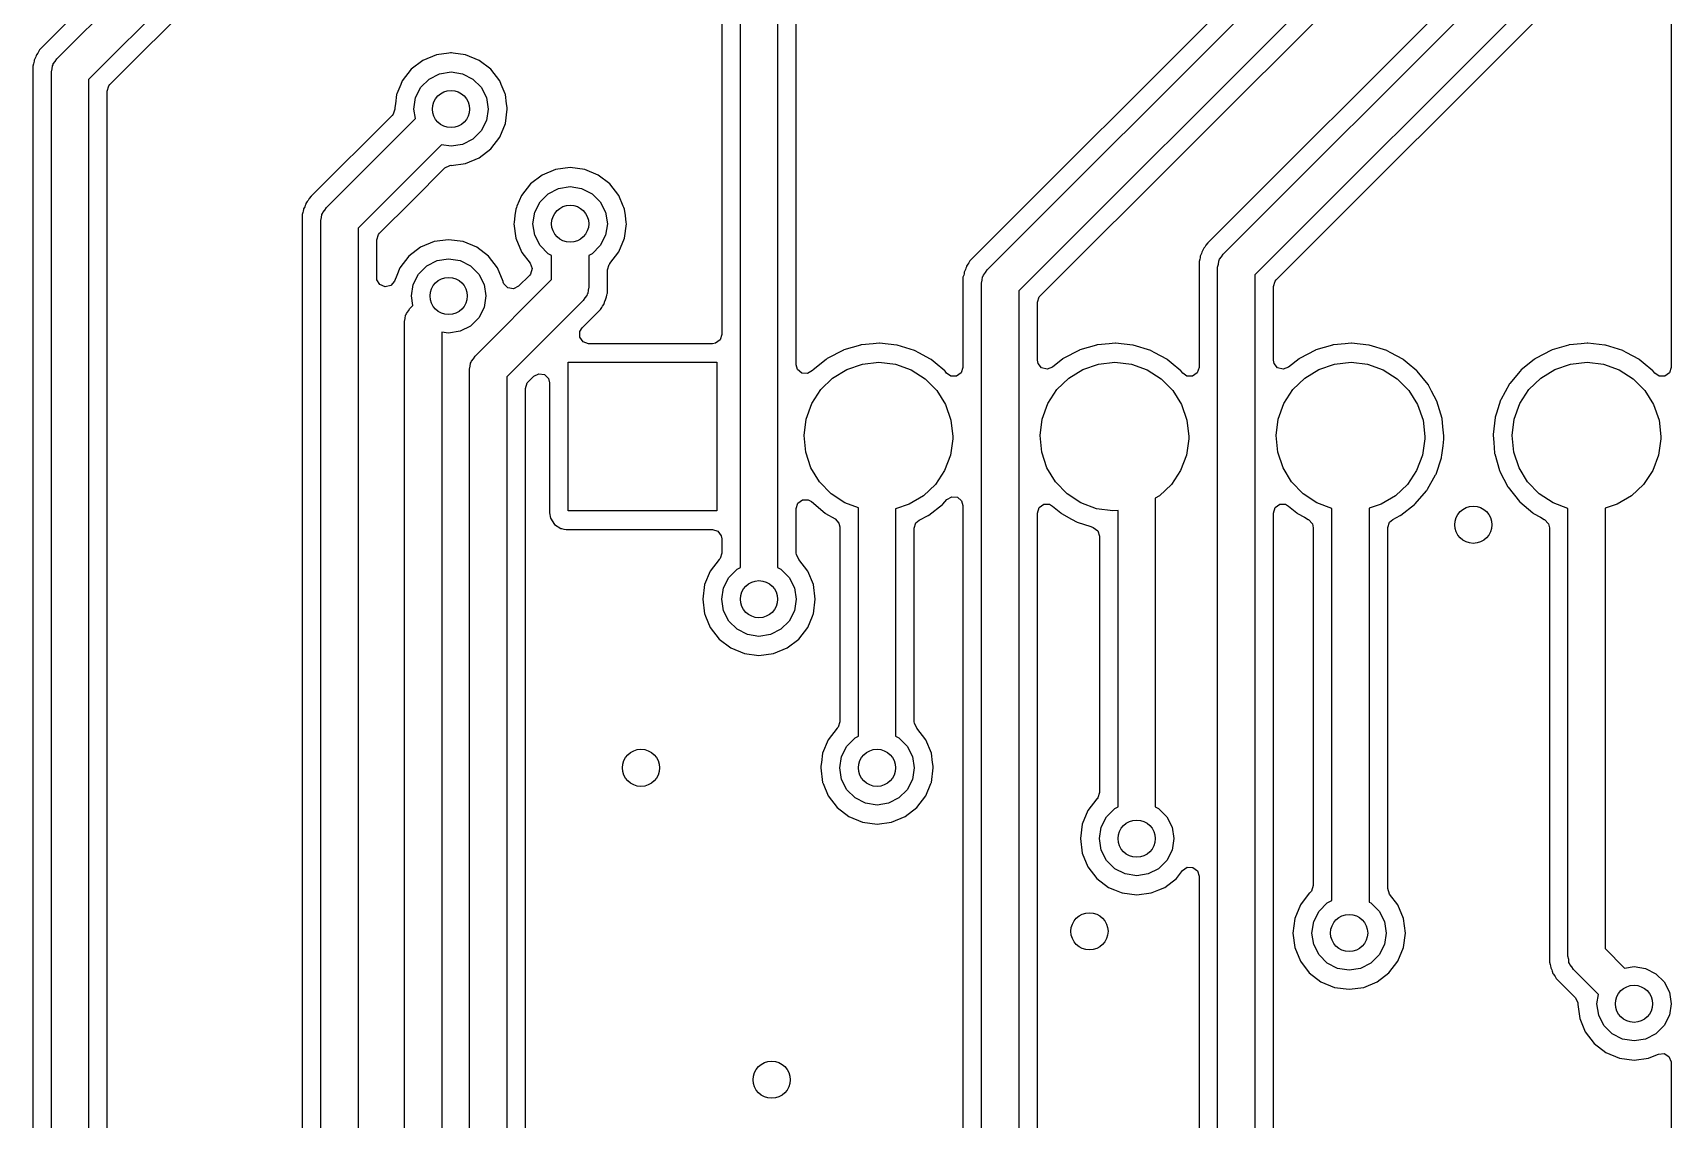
# Model space of a CAD drawing. Extents: x 0.4 to 11.3, y -7.9 to -0.4.
# Drawn here: x 4.602 to 5.296, y -3.629 to -3.168 of the extents above; entities that cross this region are included whole.
import ezdxf

# ---------------------------------------------------------------- set-up
doc = ezdxf.new("R2010")
doc.units = 0
doc.header["$MEASUREMENT"] = 0
doc.layers.add('BLACK', color=7, linetype='CONTINUOUS')

msp = doc.modelspace()

# ---------------------------------------------------------------- linework, layer by layer
at = {"layer": 'BLACK', "linetype": 'CONTINUOUS'}
for p, q in [((4.8114, -2.96945), (4.60608, -3.17477)), ((4.61254, -3.17947), (4.81611, -2.9759)), ((4.82493, -2.98935), (4.62598, -3.1883)), ((4.63502, -3.19043), (4.82706, -2.99839)), ((5.00662, -3.26898), (5.20079, -3.07481)), ((5.18405, -3.08038), (5.00016, -3.26427)), ((4.89423, -3.0877), (4.89423, -3.29632)), ((5.21423, -3.08364), (5.02006, -3.27781)), ((5.02909, -3.27994), (5.22069, -3.08834)), ((4.90213, -3.39508), (4.90213, -3.09018)), ((4.91787, -3.09346), (4.91787, -3.39508)), ((5.24368, -3.11402), (5.10016, -3.25754)), ((5.10662, -3.26225), (5.25272, -3.11615)), ((5.26616, -3.12498), (5.12006, -3.27108)), ((5.12909, -3.27321), (5.27262, -3.12968)), ((5.29642, -3.12626), (5.29642, -3.31026)), ((4.92577, -3.30912), (4.92577, -3.15379)), ((4.60359, -3.1787), (4.60336, -3.17926)), ((4.60379, -3.17808), (4.60359, -3.1787)), ((4.60389, -3.17779), (4.60379, -3.17808)), ((4.60444, -3.17702), (4.60389, -3.17779)), ((4.60476, -3.1765), (4.60444, -3.17702)), ((4.60519, -3.17566), (4.60476, -3.1765)), ((4.60608, -3.17477), (4.60519, -3.17566)), ((4.60608, -3.17477), (4.60608, -3.17477)), ((4.77336, -3.17775), (4.7676, -3.18014)), ((4.77867, -3.17705), (4.77336, -3.17775)), ((4.77927, -3.17698), (4.77867, -3.17705)), ((4.77953, -3.17694), (4.77927, -3.17698)), ((4.77978, -3.17698), (4.77953, -3.17694)), ((4.78038, -3.17705), (4.77978, -3.17698)), ((4.7857, -3.17775), (4.78038, -3.17705)), ((4.79145, -3.18014), (4.7857, -3.17775)), ((4.60264, -3.18164), (4.60234, -3.18254)), ((4.60234, -3.18254), (4.60234, -4.28713)), ((4.60278, -3.18104), (4.60264, -3.18164)), ((4.60288, -3.18041), (4.60278, -3.18104)), ((4.60293, -3.18011), (4.60288, -3.18041)), ((4.60288, -3.18041), (4.60288, -3.18041)), ((4.60336, -3.17926), (4.60293, -3.18011)), ((4.61024, -3.18503), (4.61053, -3.18374)), ((4.61024, -4.29201), (4.61024, -3.18503)), ((4.61053, -3.18374), (4.61068, -3.18244)), ((4.61068, -3.18244), (4.61092, -3.18205)), ((4.61092, -3.18205), (4.61102, -3.18161)), ((4.61102, -3.18161), (4.61184, -3.18058)), ((4.61184, -3.18058), (4.61254, -3.17947)), ((4.76267, -3.18393), (4.75888, -3.18886)), ((4.7676, -3.18014), (4.76267, -3.18393)), ((4.77027, -3.18805), (4.77466, -3.18581)), ((4.77466, -3.18581), (4.77953, -3.18504)), ((4.77953, -3.18504), (4.78439, -3.18581)), ((4.78439, -3.18581), (4.78878, -3.18805)), ((4.79639, -3.18393), (4.79145, -3.18014)), ((4.80018, -3.18886), (4.79639, -3.18393)), ((4.62598, -3.1883), (4.62598, -4.29529)), ((4.63388, -3.19319), (4.63462, -3.19089)), ((4.63462, -3.19089), (4.63502, -3.19043)), ((4.75823, -3.19043), (4.7566, -3.19436)), ((4.75888, -3.18886), (4.75823, -3.19043)), ((4.76455, -3.19592), (4.76679, -3.19153)), ((4.76679, -3.19153), (4.77027, -3.18805)), ((4.78878, -3.18805), (4.79227, -3.19153)), ((4.79227, -3.19153), (4.7945, -3.19592)), ((4.80083, -3.19043), (4.80018, -3.18886)), ((4.80245, -3.19436), (4.80083, -3.19043)), ((4.63388, -3.91707), (4.63388, -3.19319)), ((4.75597, -3.19861), (4.75577, -3.20013)), ((4.75649, -3.19462), (4.75597, -3.19861)), ((4.7566, -3.19436), (4.75649, -3.19462)), ((4.76378, -3.20079), (4.76455, -3.19592)), ((4.7945, -3.19592), (4.79528, -3.20079)), ((4.80256, -3.19462), (4.80245, -3.19436)), ((4.80309, -3.19861), (4.80256, -3.19462)), ((4.80329, -3.20013), (4.80309, -3.19861)), ((4.75457, -3.20344), (4.72026, -3.23776)), ((4.72672, -3.24246), (4.76441, -3.20477)), ((4.75497, -3.20298), (4.75457, -3.20344)), ((4.75568, -3.20079), (4.75497, -3.20298)), ((4.75577, -3.20013), (4.75568, -3.20079)), ((4.75568, -3.20079), (4.75568, -3.20079)), ((4.76441, -3.20477), (4.76378, -3.20079)), ((4.7945, -3.20565), (4.79227, -3.21004)), ((4.79528, -3.20079), (4.7945, -3.20565)), ((4.80256, -3.20696), (4.80337, -3.20079)), ((4.80337, -3.20079), (4.80329, -3.20013)), ((4.78878, -3.21353), (4.78439, -3.21576)), ((4.79227, -3.21004), (4.78878, -3.21353)), ((4.79639, -3.21765), (4.80018, -3.21271)), ((4.80018, -3.21271), (4.80256, -3.20696)), ((4.77555, -3.2159), (4.74016, -3.25129)), ((4.77953, -3.21654), (4.77555, -3.2159)), ((4.78439, -3.21576), (4.77953, -3.21654)), ((4.79145, -3.22144), (4.79639, -3.21765)), ((4.763, -3.23962), (4.77687, -3.22574)), ((4.77687, -3.22574), (4.77902, -3.22465)), ((4.77902, -3.22465), (4.77941, -3.22462)), ((4.77941, -3.22462), (4.77953, -3.22463)), ((4.77953, -3.22463), (4.7857, -3.22382)), ((4.7857, -3.22382), (4.79145, -3.22144)), ((4.82383, -3.22636), (4.81808, -3.22874)), ((4.83, -3.22554), (4.82383, -3.22636)), ((4.83617, -3.22636), (4.83, -3.22554)), ((4.84192, -3.22874), (4.83617, -3.22636)), ((4.81314, -3.23253), (4.80935, -3.23747)), ((4.81808, -3.22874), (4.81314, -3.23253)), ((4.82074, -3.23665), (4.82513, -3.23441)), ((4.82513, -3.23441), (4.83, -3.23364)), ((4.83, -3.23364), (4.83487, -3.23441)), ((4.83487, -3.23441), (4.83926, -3.23665)), ((4.84686, -3.23253), (4.84192, -3.22874)), ((4.85065, -3.23747), (4.84686, -3.23253)), ((4.71796, -3.24108), (4.71777, -3.24169)), ((4.71806, -3.24078), (4.71796, -3.24108)), ((4.71862, -3.24002), (4.71806, -3.24078)), ((4.71894, -3.23949), (4.71862, -3.24002)), ((4.71937, -3.23865), (4.71894, -3.23949)), ((4.72026, -3.23776), (4.71937, -3.23865)), ((4.72026, -3.23776), (4.72026, -3.23776)), ((4.74919, -3.25342), (4.763, -3.23962)), ((4.80935, -3.23747), (4.80748, -3.24198)), ((4.81502, -3.24452), (4.81726, -3.24013)), ((4.81726, -3.24013), (4.82074, -3.23665)), ((4.83926, -3.23665), (4.84274, -3.24013)), ((4.84274, -3.24013), (4.84498, -3.24452)), ((4.85252, -3.24198), (4.85065, -3.23747)), ((4.71681, -3.24463), (4.71652, -3.24553)), ((4.71652, -3.24553), (4.71652, -4.45525)), ((4.71695, -3.24404), (4.71681, -3.24463)), ((4.71705, -3.2434), (4.71695, -3.24404)), ((4.7171, -3.2431), (4.71705, -3.2434)), ((4.71705, -3.2434), (4.71705, -3.2434)), ((4.71753, -3.24225), (4.7171, -3.2431)), ((4.71777, -3.24169), (4.71753, -3.24225)), ((4.72441, -3.24802), (4.7247, -3.24674)), ((4.72441, -4.45276), (4.72441, -3.24802)), ((4.7247, -3.24674), (4.72485, -3.24543)), ((4.72485, -3.24543), (4.72509, -3.24505)), ((4.72509, -3.24505), (4.72519, -3.2446)), ((4.72519, -3.2446), (4.72602, -3.24358)), ((4.72602, -3.24358), (4.72672, -3.24246)), ((4.80662, -3.24584), (4.80623, -3.24883)), ((4.80697, -3.24322), (4.80662, -3.24584)), ((4.80724, -3.24256), (4.80697, -3.24322)), ((4.80748, -3.24198), (4.80724, -3.24256)), ((4.81425, -3.24939), (4.81502, -3.24452)), ((4.84498, -3.24452), (4.84575, -3.24939)), ((4.85276, -3.24256), (4.85252, -3.24198)), ((4.85303, -3.24322), (4.85276, -3.24256)), ((4.85338, -3.24584), (4.85303, -3.24322)), ((4.85377, -3.24883), (4.85338, -3.24584)), ((4.74016, -3.25129), (4.74016, -4.44949)), ((4.74805, -3.25618), (4.7488, -3.25389)), ((4.7488, -3.25389), (4.74919, -3.25342)), ((4.80623, -3.24883), (4.80615, -3.24939)), ((4.80615, -3.24939), (4.80697, -3.25556)), ((4.81502, -3.25426), (4.81425, -3.24939)), ((4.81726, -3.25865), (4.81502, -3.25426)), ((4.84498, -3.25426), (4.84274, -3.25865)), ((4.84575, -3.24939), (4.84498, -3.25426)), ((4.85303, -3.25556), (4.85385, -3.24939)), ((4.85385, -3.24939), (4.85377, -3.24883)), ((4.74805, -3.27219), (4.74805, -3.25618)), ((4.7666, -3.25935), (4.76166, -3.26314)), ((4.77235, -3.25697), (4.7666, -3.25935)), ((4.77852, -3.25615), (4.77235, -3.25697)), ((4.7847, -3.25697), (4.77852, -3.25615)), ((4.79045, -3.25935), (4.7847, -3.25697)), ((4.79539, -3.26314), (4.79045, -3.25935)), ((4.80697, -3.25556), (4.80935, -3.26131)), ((4.80935, -3.26131), (4.8095, -3.26152)), ((4.8095, -3.26152), (4.81306, -3.26615)), ((4.82074, -3.26213), (4.81726, -3.25865)), ((4.82213, -3.26283), (4.82074, -3.26213)), ((4.83926, -3.26213), (4.83787, -3.26283)), ((4.84274, -3.25865), (4.83926, -3.26213)), ((4.84686, -3.26625), (4.85065, -3.26131)), ((4.85065, -3.26131), (4.85303, -3.25556)), ((5.09743, -3.26204), (5.097, -3.26288)), ((5.09767, -3.26147), (5.09743, -3.26204)), ((5.09787, -3.26086), (5.09767, -3.26147)), ((5.09796, -3.26057), (5.09787, -3.26086)), ((5.09852, -3.2598), (5.09796, -3.26057)), ((5.09884, -3.25928), (5.09852, -3.2598)), ((5.09927, -3.25843), (5.09884, -3.25928)), ((5.10016, -3.25754), (5.09927, -3.25843)), ((5.10016, -3.25754), (5.10016, -3.25754)), ((5.10592, -3.26336), (5.10662, -3.26225)), ((4.75787, -3.26808), (4.75651, -3.27136)), ((4.76166, -3.26314), (4.75787, -3.26808)), ((4.76578, -3.27074), (4.76927, -3.26726)), ((4.76927, -3.26726), (4.77366, -3.26502)), ((4.77366, -3.26502), (4.77852, -3.26425)), ((4.77852, -3.26425), (4.78339, -3.26502)), ((4.78339, -3.26502), (4.78778, -3.26726)), ((4.78778, -3.26726), (4.79126, -3.27074)), ((4.79917, -3.26808), (4.79539, -3.26314)), ((4.80156, -3.27383), (4.79917, -3.26808)), ((4.81306, -3.26615), (4.81386, -3.26842)), ((4.81386, -3.26842), (4.81318, -3.27073)), ((4.82213, -3.27304), (4.82213, -3.26283)), ((4.83787, -3.26283), (4.83787, -3.27631)), ((4.84577, -3.26891), (4.84651, -3.26662)), ((4.84577, -3.27754), (4.84577, -3.26891)), ((4.84651, -3.26662), (4.84676, -3.26633)), ((4.84676, -3.26633), (4.84686, -3.26625)), ((4.99743, -3.26877), (4.997, -3.26961)), ((4.99767, -3.2682), (4.99743, -3.26877)), ((4.99787, -3.26759), (4.99767, -3.2682)), ((4.99796, -3.2673), (4.99787, -3.26759)), ((4.99852, -3.26653), (4.99796, -3.2673)), ((4.99884, -3.26601), (4.99852, -3.26653)), ((4.99927, -3.26516), (4.99884, -3.26601)), ((5.00016, -3.26427), (4.99927, -3.26516)), ((5.00016, -3.26427), (5.00016, -3.26427)), ((5.00592, -3.27009), (5.00662, -3.26898)), ((5.09671, -3.26441), (5.09642, -3.26532)), ((5.09642, -3.26532), (5.09642, -3.31026)), ((5.09685, -3.26382), (5.09671, -3.26441)), ((5.09695, -3.26319), (5.09685, -3.26382)), ((5.097, -3.26288), (5.09695, -3.26319)), ((5.09695, -3.26319), (5.09695, -3.26319)), ((5.10431, -3.2678), (5.10461, -3.26652)), ((5.10431, -3.86218), (5.10431, -3.2678)), ((5.10461, -3.26652), (5.10475, -3.26521)), ((5.10475, -3.26521), (5.10499, -3.26483)), ((5.10499, -3.26483), (5.1051, -3.26439)), ((5.1051, -3.26439), (5.10592, -3.26336)), ((4.74816, -3.2731), (4.74805, -3.27219)), ((4.74942, -3.27516), (4.74816, -3.2731)), ((4.75164, -3.27608), (4.74942, -3.27516)), ((4.75399, -3.27552), (4.75164, -3.27608)), ((4.75555, -3.27368), (4.75399, -3.27552)), ((4.75651, -3.27136), (4.75555, -3.27368)), ((4.76278, -3.28), (4.76355, -3.27513)), ((4.76355, -3.27513), (4.76578, -3.27074)), ((4.78971, -3.30546), (4.82213, -3.27304)), ((4.79126, -3.27074), (4.7935, -3.27513)), ((4.7935, -3.27513), (4.79427, -3.28)), ((4.80159, -3.27408), (4.80156, -3.27383)), ((4.8016, -3.27413), (4.80159, -3.27408)), ((4.80189, -3.27489), (4.8016, -3.27413)), ((4.8036, -3.27659), (4.80189, -3.27489)), ((4.80812, -3.27588), (4.80598, -3.27697)), ((4.81272, -3.27128), (4.80812, -3.27588)), ((4.81318, -3.27073), (4.81272, -3.27128)), ((4.99671, -3.27115), (4.99642, -3.27205)), ((4.99642, -3.27205), (4.99642, -3.31026)), ((4.99685, -3.27055), (4.99671, -3.27115)), ((4.99695, -3.26992), (4.99685, -3.27055)), ((4.997, -3.26961), (4.99695, -3.26992)), ((4.99695, -3.26992), (4.99695, -3.26992)), ((5.00431, -3.27453), (5.00461, -3.27325)), ((5.00431, -3.86159), (5.00431, -3.27453)), ((5.00461, -3.27325), (5.00475, -3.27194)), ((5.00475, -3.27194), (5.00499, -3.27156)), ((5.00499, -3.27156), (5.0051, -3.27112)), ((5.0051, -3.27112), (5.00592, -3.27009)), ((5.12006, -3.27108), (5.12006, -3.85892)), ((5.12795, -3.27596), (5.1287, -3.27367)), ((5.12795, -3.30717), (5.12795, -3.27596)), ((5.1287, -3.27367), (5.12909, -3.27321)), ((4.76341, -3.28398), (4.76278, -3.28)), ((4.79427, -3.28), (4.7935, -3.28487)), ((4.83557, -3.28187), (4.80315, -3.31429)), ((4.80598, -3.27697), (4.8036, -3.27659)), ((4.83627, -3.28075), (4.83557, -3.28187)), ((4.83709, -3.27973), (4.83627, -3.28075)), ((4.83719, -3.27928), (4.83709, -3.27973)), ((4.83743, -3.2789), (4.83719, -3.27928)), ((4.83758, -3.27759), (4.83743, -3.2789)), ((4.83787, -3.27631), (4.83758, -3.27759)), ((4.84434, -3.2832), (4.84449, -3.28273)), ((4.84449, -3.28273), (4.84452, -3.28264)), ((4.84452, -3.28264), (4.84475, -3.28208)), ((4.84475, -3.28208), (4.84478, -3.28202)), ((4.84478, -3.28202), (4.84518, -3.28123)), ((4.84518, -3.28123), (4.84533, -3.28029)), ((4.84533, -3.28029), (4.84547, -3.2797)), ((4.84547, -3.2797), (4.84567, -3.27909)), ((4.84567, -3.27909), (4.84577, -3.2788)), ((4.84567, -3.27909), (4.84567, -3.27909)), ((4.84577, -3.2788), (4.84577, -3.27754)), ((4.84577, -3.27754), (4.84577, -3.27754)), ((5.02006, -3.27781), (5.02006, -3.85833)), ((5.02795, -3.28269), (5.0287, -3.2804)), ((5.02795, -3.30717), (5.02795, -3.28269)), ((5.0287, -3.2804), (5.02909, -3.27994)), ((4.75984, -3.29079), (4.76014, -3.28951)), ((4.76014, -3.28951), (4.76029, -3.2882)), ((4.76029, -3.2882), (4.76053, -3.28782)), ((4.76053, -3.28782), (4.76063, -3.28738)), ((4.76063, -3.28738), (4.76145, -3.28635)), ((4.76145, -3.28635), (4.76215, -3.28524)), ((4.76215, -3.28524), (4.76341, -3.28398)), ((4.79126, -3.28926), (4.78778, -3.29274)), ((4.7935, -3.28487), (4.79126, -3.28926)), ((4.83504, -3.29356), (4.84292, -3.28568)), ((4.84292, -3.28568), (4.84335, -3.28484)), ((4.84335, -3.28484), (4.84367, -3.28432)), ((4.84367, -3.28432), (4.84422, -3.28355)), ((4.84422, -3.28355), (4.84434, -3.2832)), ((4.75984, -4.2311), (4.75984, -3.29079)), ((4.77852, -3.29575), (4.77559, -3.29528)), ((4.77559, -3.29528), (4.77559, -4.22783)), ((4.78339, -3.29498), (4.77852, -3.29575)), ((4.78778, -3.29274), (4.78339, -3.29498)), ((4.83408, -3.29511), (4.83504, -3.29356)), ((4.83408, -3.29752), (4.83408, -3.29511)), ((4.89423, -3.29632), (4.89349, -3.29861)), ((4.8355, -3.29947), (4.83408, -3.29752)), ((4.83779, -3.30022), (4.8355, -3.29947)), ((4.89033, -3.30022), (4.83779, -3.30022)), ((4.89154, -3.30003), (4.89033, -3.30022)), ((4.89349, -3.29861), (4.89154, -3.30003)), ((4.94576, -3.30291), (4.93892, -3.30649)), ((4.94595, -3.30285), (4.94576, -3.30291)), ((4.95299, -3.30078), (4.94595, -3.30285)), ((4.94595, -3.30285), (4.94595, -3.30285)), ((4.95317, -3.30073), (4.95299, -3.30078)), ((4.95299, -3.30078), (4.95299, -3.30078)), ((4.95336, -3.30071), (4.95317, -3.30073)), ((4.95834, -3.30026), (4.95336, -3.30071)), ((4.95336, -3.30071), (4.95336, -3.30071)), ((4.96087, -3.30003), (4.95834, -3.30026)), ((4.96106, -3.30005), (4.96087, -3.30003)), ((4.96836, -3.30081), (4.96106, -3.30005)), ((4.96106, -3.30005), (4.96106, -3.30005)), ((4.96855, -3.30083), (4.96836, -3.30081)), ((4.96836, -3.30081), (4.96836, -3.30081)), ((4.97593, -3.30312), (4.96855, -3.30083)), ((4.9761, -3.30321), (4.97593, -3.30312)), ((4.97767, -3.30406), (4.9761, -3.30321)), ((4.9761, -3.30321), (4.9761, -3.30321)), ((5.04576, -3.30291), (5.03892, -3.30649)), ((5.04595, -3.30285), (5.04576, -3.30291)), ((5.05299, -3.30078), (5.04595, -3.30285)), ((5.04595, -3.30285), (5.04595, -3.30285)), ((5.05317, -3.30073), (5.05299, -3.30078)), ((5.05299, -3.30078), (5.05299, -3.30078)), ((5.05336, -3.30071), (5.05317, -3.30073)), ((5.05834, -3.30026), (5.05336, -3.30071)), ((5.05336, -3.30071), (5.05336, -3.30071)), ((5.06087, -3.30003), (5.05834, -3.30026)), ((5.06106, -3.30005), (5.06087, -3.30003)), ((5.06836, -3.30081), (5.06106, -3.30005)), ((5.06106, -3.30005), (5.06106, -3.30005)), ((5.06855, -3.30083), (5.06836, -3.30081)), ((5.06836, -3.30081), (5.06836, -3.30081)), ((5.07593, -3.30312), (5.06855, -3.30083)), ((5.0761, -3.30321), (5.07593, -3.30312)), ((5.07767, -3.30406), (5.0761, -3.30321)), ((5.0761, -3.30321), (5.0761, -3.30321)), ((5.14576, -3.30291), (5.13892, -3.30649)), ((5.14595, -3.30285), (5.14576, -3.30291)), ((5.15299, -3.30078), (5.14595, -3.30285)), ((5.14595, -3.30285), (5.14595, -3.30285)), ((5.15317, -3.30073), (5.15299, -3.30078)), ((5.15299, -3.30078), (5.15299, -3.30078)), ((5.15336, -3.30071), (5.15317, -3.30073)), ((5.15834, -3.30026), (5.15336, -3.30071)), ((5.15336, -3.30071), (5.15336, -3.30071)), ((5.16087, -3.30003), (5.15834, -3.30026)), ((5.16106, -3.30005), (5.16087, -3.30003)), ((5.16836, -3.30081), (5.16106, -3.30005)), ((5.16106, -3.30005), (5.16106, -3.30005)), ((5.16855, -3.30083), (5.16836, -3.30081)), ((5.16836, -3.30081), (5.16836, -3.30081)), ((5.17593, -3.30312), (5.16855, -3.30083)), ((5.1761, -3.30321), (5.17593, -3.30312)), ((5.17767, -3.30406), (5.1761, -3.30321)), ((5.1761, -3.30321), (5.1761, -3.30321)), ((5.24576, -3.30291), (5.23892, -3.30649)), ((5.24595, -3.30285), (5.24576, -3.30291)), ((5.25299, -3.30078), (5.24595, -3.30285)), ((5.24595, -3.30285), (5.24595, -3.30285)), ((5.25317, -3.30073), (5.25299, -3.30078)), ((5.25299, -3.30078), (5.25299, -3.30078)), ((5.25336, -3.30071), (5.25317, -3.30073)), ((5.25834, -3.30026), (5.25336, -3.30071)), ((5.25336, -3.30071), (5.25336, -3.30071)), ((5.26087, -3.30003), (5.25834, -3.30026)), ((5.26106, -3.30005), (5.26087, -3.30003)), ((5.26836, -3.30081), (5.26106, -3.30005)), ((5.26106, -3.30005), (5.26106, -3.30005)), ((5.26855, -3.30083), (5.26836, -3.30081)), ((5.26836, -3.30081), (5.26836, -3.30081)), ((5.27593, -3.30312), (5.26855, -3.30083)), ((5.2761, -3.30321), (5.27593, -3.30312)), ((5.27767, -3.30406), (5.2761, -3.30321)), ((5.2761, -3.30321), (5.2761, -3.30321)), ((4.7874, -3.31101), (4.7877, -3.30973)), ((4.7877, -3.30973), (4.78784, -3.30842)), ((4.78784, -3.30842), (4.78808, -3.30804)), ((4.78808, -3.30804), (4.78819, -3.3076)), ((4.78819, -3.3076), (4.78901, -3.30657)), ((4.78901, -3.30657), (4.78971, -3.30546)), ((4.82909, -3.3711), (4.82909, -3.30811)), ((4.82909, -3.30811), (4.89209, -3.30811)), ((4.89209, -3.30811), (4.89209, -3.3711)), ((4.92636, -3.31118), (4.92577, -3.30912)), ((4.93844, -3.30687), (4.9329, -3.31133)), ((4.93877, -3.30661), (4.93844, -3.30687)), ((4.93892, -3.30649), (4.93877, -3.30661)), ((4.93877, -3.30661), (4.93877, -3.30661)), ((4.94718, -3.31111), (4.95383, -3.30884)), ((4.95383, -3.30884), (4.96081, -3.30811)), ((4.96081, -3.30811), (4.96778, -3.30894)), ((4.96778, -3.30894), (4.9744, -3.3113)), ((4.98272, -3.30679), (4.97767, -3.30406)), ((4.98287, -3.30691), (4.98272, -3.30679)), ((4.98457, -3.30832), (4.98287, -3.30691)), ((4.98287, -3.30691), (4.98287, -3.30691)), ((4.98868, -3.31172), (4.98457, -3.30832)), ((4.99642, -3.31026), (4.99567, -3.31255)), ((5.02821, -3.30855), (5.02795, -3.30717)), ((5.02972, -3.31043), (5.02821, -3.30855)), ((5.03204, -3.31106), (5.02972, -3.31043)), ((5.03429, -3.31021), (5.03204, -3.31106)), ((5.03877, -3.30661), (5.03429, -3.31021)), ((5.03892, -3.30649), (5.03877, -3.30661)), ((5.03877, -3.30661), (5.03877, -3.30661)), ((5.04718, -3.31111), (5.05383, -3.30884)), ((5.05383, -3.30884), (5.06081, -3.30811)), ((5.06081, -3.30811), (5.06778, -3.30894)), ((5.06778, -3.30894), (5.0744, -3.3113)), ((5.08272, -3.30679), (5.07767, -3.30406)), ((5.08287, -3.30691), (5.08272, -3.30679)), ((5.08457, -3.30832), (5.08287, -3.30691)), ((5.08287, -3.30691), (5.08287, -3.30691)), ((5.08868, -3.31172), (5.08457, -3.30832)), ((5.09642, -3.31026), (5.09567, -3.31255)), ((5.12821, -3.30855), (5.12795, -3.30717)), ((5.12972, -3.31043), (5.12821, -3.30855)), ((5.13204, -3.31106), (5.12972, -3.31043)), ((5.13429, -3.31021), (5.13204, -3.31106)), ((5.13877, -3.30661), (5.13429, -3.31021)), ((5.13892, -3.30649), (5.13877, -3.30661)), ((5.13877, -3.30661), (5.13877, -3.30661)), ((5.14718, -3.31111), (5.15383, -3.30884)), ((5.15383, -3.30884), (5.16081, -3.30811)), ((5.16081, -3.30811), (5.16778, -3.30894)), ((5.16778, -3.30894), (5.1744, -3.3113)), ((5.18272, -3.30679), (5.17767, -3.30406)), ((5.18287, -3.30691), (5.18272, -3.30679)), ((5.18457, -3.30832), (5.18287, -3.30691)), ((5.18287, -3.30691), (5.18287, -3.30691)), ((5.18868, -3.31172), (5.18457, -3.30832)), ((5.23844, -3.30687), (5.2329, -3.31133)), ((5.23877, -3.30661), (5.23844, -3.30687)), ((5.23892, -3.30649), (5.23877, -3.30661)), ((5.23877, -3.30661), (5.23877, -3.30661)), ((5.24718, -3.31111), (5.25383, -3.30884)), ((5.25383, -3.30884), (5.26081, -3.30811)), ((5.26081, -3.30811), (5.26778, -3.30894)), ((5.26778, -3.30894), (5.2744, -3.3113)), ((5.28272, -3.30679), (5.27767, -3.30406)), ((5.28287, -3.30691), (5.28272, -3.30679)), ((5.28457, -3.30832), (5.28287, -3.30691)), ((5.28287, -3.30691), (5.28287, -3.30691)), ((5.28868, -3.31172), (5.28457, -3.30832)), ((5.29642, -3.31026), (5.29567, -3.31255)), ((4.7874, -4.2185), (4.7874, -3.31101)), ((4.80315, -3.31429), (4.80315, -4.21524)), ((4.81104, -3.31917), (4.81179, -3.31688)), ((4.81179, -3.31688), (4.81218, -3.31641)), ((4.81218, -3.31641), (4.81455, -3.31405)), ((4.81455, -3.31405), (4.81669, -3.31296)), ((4.81669, -3.31296), (4.81907, -3.31333)), ((4.81907, -3.31333), (4.82078, -3.31504)), ((4.82078, -3.31504), (4.8212, -3.31681)), ((4.8212, -3.31681), (4.8212, -3.37188)), ((4.92821, -3.31273), (4.92636, -3.31118)), ((4.93061, -3.3129), (4.92821, -3.31273)), ((4.93265, -3.31162), (4.93061, -3.3129)), ((4.93278, -3.31147), (4.93265, -3.31162)), ((4.9329, -3.31133), (4.93278, -3.31147)), ((4.93278, -3.31147), (4.93278, -3.31147)), ((4.93618, -3.3197), (4.9412, -3.31479)), ((4.9412, -3.31479), (4.94718, -3.31111)), ((4.9744, -3.3113), (4.98033, -3.31506)), ((4.98033, -3.31506), (4.98527, -3.32004)), ((4.9888, -3.31186), (4.98868, -3.31172)), ((4.9895, -3.31273), (4.9888, -3.31186)), ((4.9888, -3.31186), (4.9888, -3.31186)), ((4.99131, -3.31397), (4.9895, -3.31273)), ((4.99372, -3.31397), (4.99131, -3.31397)), ((4.99567, -3.31255), (4.99372, -3.31397)), ((5.03618, -3.3197), (5.0412, -3.31479)), ((5.0412, -3.31479), (5.04718, -3.31111)), ((5.0744, -3.3113), (5.08033, -3.31506)), ((5.08033, -3.31506), (5.08527, -3.32004)), ((5.0888, -3.31186), (5.08868, -3.31172)), ((5.0895, -3.31273), (5.0888, -3.31186)), ((5.0888, -3.31186), (5.0888, -3.31186)), ((5.09131, -3.31397), (5.0895, -3.31273)), ((5.09372, -3.31397), (5.09131, -3.31397)), ((5.09567, -3.31255), (5.09372, -3.31397)), ((5.13618, -3.3197), (5.1412, -3.31479)), ((5.1412, -3.31479), (5.14718, -3.31111)), ((5.1744, -3.3113), (5.18033, -3.31506)), ((5.18033, -3.31506), (5.18527, -3.32004)), ((5.1888, -3.31186), (5.18868, -3.31172)), ((5.19344, -3.31755), (5.1888, -3.31186)), ((5.1888, -3.31186), (5.1888, -3.31186)), ((5.19356, -3.3177), (5.19344, -3.31755)), ((5.19365, -3.31787), (5.19356, -3.3177)), ((5.19494, -3.32029), (5.19365, -3.31787)), ((5.19365, -3.31787), (5.19365, -3.31787)), ((5.22793, -3.31724), (5.22421, -3.32401)), ((5.22805, -3.3171), (5.22793, -3.31724)), ((5.23244, -3.31188), (5.22805, -3.3171)), ((5.22805, -3.3171), (5.22805, -3.3171)), ((5.2329, -3.31133), (5.23244, -3.31188)), ((5.23618, -3.3197), (5.2412, -3.31479)), ((5.2412, -3.31479), (5.24718, -3.31111)), ((5.2744, -3.3113), (5.28033, -3.31506)), ((5.28033, -3.31506), (5.28527, -3.32004)), ((5.2888, -3.31186), (5.28868, -3.31172)), ((5.2895, -3.31273), (5.2888, -3.31186)), ((5.2888, -3.31186), (5.2888, -3.31186)), ((5.29131, -3.31397), (5.2895, -3.31273)), ((5.29372, -3.31397), (5.29131, -3.31397)), ((5.29567, -3.31255), (5.29372, -3.31397)), ((4.81104, -4.21036), (4.81104, -3.31917)), ((4.93238, -3.3256), (4.93618, -3.3197)), ((4.98527, -3.32004), (4.98899, -3.326)), ((5.03238, -3.3256), (5.03618, -3.3197)), ((5.08527, -3.32004), (5.08899, -3.326)), ((5.13238, -3.3256), (5.13618, -3.3197)), ((5.18527, -3.32004), (5.18899, -3.326)), ((5.19718, -3.32452), (5.19494, -3.32029)), ((5.19942, -3.33192), (5.19718, -3.32452)), ((5.22415, -3.3242), (5.22243, -3.32964)), ((5.22421, -3.32401), (5.22415, -3.3242)), ((5.22415, -3.3242), (5.22415, -3.3242)), ((5.23238, -3.3256), (5.23618, -3.3197)), ((5.28527, -3.32004), (5.28899, -3.326)), ((4.92998, -3.3322), (4.93238, -3.3256)), ((4.98899, -3.326), (4.9913, -3.33263)), ((5.02998, -3.3322), (5.03238, -3.3256)), ((5.08899, -3.326), (5.0913, -3.33263)), ((5.12998, -3.3322), (5.13238, -3.3256)), ((5.18899, -3.326), (5.1913, -3.33263)), ((5.22185, -3.33157), (5.22105, -3.3387)), ((5.22188, -3.33138), (5.22185, -3.33157)), ((5.22185, -3.33157), (5.22185, -3.33157)), ((5.22243, -3.32964), (5.22188, -3.33138)), ((5.22998, -3.3322), (5.23238, -3.3256)), ((5.28899, -3.326), (5.2913, -3.33263)), ((4.9291, -3.33917), (4.92998, -3.3322)), ((4.9913, -3.33263), (4.99209, -3.33961)), ((5.0291, -3.33917), (5.02998, -3.3322)), ((5.0913, -3.33263), (5.09209, -3.33961)), ((5.1291, -3.33917), (5.12998, -3.3322)), ((5.1913, -3.33263), (5.19209, -3.33961)), ((5.19977, -3.33552), (5.19942, -3.33192)), ((5.20014, -3.33924), (5.19977, -3.33552)), ((5.22105, -3.3387), (5.22101, -3.33905)), ((5.2291, -3.33917), (5.22998, -3.3322)), ((5.2913, -3.33263), (5.29209, -3.33961)), ((4.92978, -3.34615), (4.9291, -3.33917)), ((4.99207, -3.34049), (4.9911, -3.34744)), ((4.99209, -3.33961), (4.99207, -3.34049)), ((5.02978, -3.34615), (5.0291, -3.33917)), ((5.09207, -3.34049), (5.0911, -3.34744)), ((5.09209, -3.33961), (5.09207, -3.34049)), ((5.12978, -3.34615), (5.1291, -3.33917)), ((5.19207, -3.34049), (5.1911, -3.34744)), ((5.19209, -3.33961), (5.19207, -3.34049)), ((5.1993, -3.34751), (5.1998, -3.34354)), ((5.1998, -3.34354), (5.20016, -3.34071)), ((5.20017, -3.33961), (5.20014, -3.33924)), ((5.20016, -3.34071), (5.20017, -3.33961)), ((5.22101, -3.33905), (5.22126, -3.34204)), ((5.22126, -3.34204), (5.22164, -3.34656)), ((5.22978, -3.34615), (5.2291, -3.33917)), ((5.29207, -3.34049), (5.2911, -3.34744)), ((5.29209, -3.33961), (5.29207, -3.34049)), ((4.932, -3.35282), (4.92978, -3.34615)), ((4.9911, -3.34744), (4.9886, -3.354)), ((5.032, -3.35282), (5.02978, -3.34615)), ((5.0911, -3.34744), (5.0886, -3.354)), ((5.132, -3.35282), (5.12978, -3.34615)), ((5.1911, -3.34744), (5.1886, -3.354)), ((5.19681, -3.35552), (5.19913, -3.34856)), ((5.19913, -3.34856), (5.19919, -3.34838)), ((5.19913, -3.34856), (5.19913, -3.34856)), ((5.19919, -3.34838), (5.1993, -3.34751)), ((5.22164, -3.34656), (5.22166, -3.34675)), ((5.22166, -3.34675), (5.22171, -3.34693)), ((5.22171, -3.34693), (5.22171, -3.34693)), ((5.22171, -3.34693), (5.22371, -3.3539)), ((5.232, -3.35282), (5.22978, -3.34615)), ((5.2911, -3.34744), (5.2886, -3.354)), ((4.93564, -3.35882), (4.932, -3.35282)), ((4.94051, -3.36387), (4.93564, -3.35882)), ((4.9886, -3.354), (4.98472, -3.35985)), ((5.03564, -3.35882), (5.032, -3.35282)), ((5.04051, -3.36387), (5.03564, -3.35882)), ((5.0886, -3.354), (5.08472, -3.35985)), ((5.13564, -3.35882), (5.132, -3.35282)), ((5.14051, -3.36387), (5.13564, -3.35882)), ((5.1886, -3.354), (5.18472, -3.35985)), ((5.19324, -3.36188), (5.19665, -3.35587)), ((5.19665, -3.35587), (5.19675, -3.35571)), ((5.19665, -3.35587), (5.19665, -3.35587)), ((5.19675, -3.35571), (5.19681, -3.35552)), ((5.22371, -3.3539), (5.22379, -3.35418)), ((5.22379, -3.35418), (5.22388, -3.35435)), ((5.22388, -3.35435), (5.22723, -3.36088)), ((5.23564, -3.35882), (5.232, -3.35282)), ((5.24051, -3.36387), (5.23564, -3.35882)), ((5.2886, -3.354), (5.28472, -3.35985)), ((4.92651, -3.36784), (4.92846, -3.36642)), ((4.92846, -3.36642), (4.93087, -3.36642)), ((4.93087, -3.36642), (4.93219, -3.36716)), ((4.94639, -3.36772), (4.94051, -3.36387)), ((4.97963, -3.36469), (4.9736, -3.36829)), ((4.98472, -3.35985), (4.97963, -3.36469)), ((4.98789, -3.36827), (4.98957, -3.36632)), ((4.98957, -3.36632), (4.99163, -3.36507)), ((4.99163, -3.36507), (4.99403, -3.36527)), ((4.99403, -3.36527), (4.99585, -3.36685)), ((5.04639, -3.36772), (5.04051, -3.36387)), ((5.07963, -3.36469), (5.07787, -3.36574)), ((5.07787, -3.36574), (5.07787, -3.49656)), ((5.08472, -3.35985), (5.07963, -3.36469)), ((5.14639, -3.36772), (5.14051, -3.36387)), ((5.17963, -3.36469), (5.1736, -3.36829)), ((5.18472, -3.35985), (5.17963, -3.36469)), ((5.18802, -3.36811), (5.19281, -3.36257)), ((5.19281, -3.36257), (5.19293, -3.36242)), ((5.19281, -3.36257), (5.19281, -3.36257)), ((5.19293, -3.36242), (5.19324, -3.36188)), ((5.22723, -3.36088), (5.22723, -3.36088)), ((5.22723, -3.36088), (5.22732, -3.36105)), ((5.22732, -3.36105), (5.23212, -3.3671)), ((5.24639, -3.36772), (5.24051, -3.36387)), ((5.27963, -3.36469), (5.2736, -3.36829)), ((5.28472, -3.35985), (5.27963, -3.36469)), ((4.8212, -3.37188), (4.82133, -3.37255)), ((4.82133, -3.37255), (4.82153, -3.37351)), ((4.89209, -3.3711), (4.82909, -3.3711)), ((4.92577, -3.37013), (4.92651, -3.36784)), ((4.92577, -3.389), (4.92577, -3.37013)), ((4.93219, -3.36716), (4.938, -3.37211)), ((4.938, -3.37211), (4.93817, -3.3722)), ((4.93817, -3.3722), (4.93817, -3.3722)), ((4.93817, -3.3722), (4.94224, -3.37447)), ((4.95213, -3.36985), (4.94639, -3.36772)), ((4.95213, -3.46656), (4.95213, -3.36985)), ((4.9736, -3.36829), (4.96787, -3.37015)), ((4.96787, -3.37015), (4.96787, -3.46656)), ((4.97791, -3.37499), (4.98163, -3.37311)), ((4.98163, -3.37311), (4.9818, -3.37303)), ((4.98163, -3.37311), (4.98163, -3.37311)), ((4.9818, -3.37303), (4.98195, -3.37291)), ((4.98195, -3.37291), (4.98774, -3.36839)), ((4.98774, -3.36839), (4.98789, -3.36827)), ((4.98774, -3.36839), (4.98774, -3.36839)), ((4.99585, -3.36685), (4.99642, -3.36887)), ((4.99642, -3.36887), (4.99642, -3.6525)), ((5.02795, -3.37199), (5.0287, -3.3697)), ((5.02795, -3.64701), (5.02795, -3.37199)), ((5.0287, -3.3697), (5.03065, -3.36828)), ((5.03065, -3.36828), (5.03305, -3.36828)), ((5.03305, -3.36828), (5.03438, -3.36902)), ((5.03438, -3.36902), (5.03786, -3.37198)), ((5.03786, -3.37198), (5.03786, -3.37198)), ((5.03786, -3.37198), (5.038, -3.37211)), ((5.038, -3.37211), (5.03817, -3.3722)), ((5.03817, -3.3722), (5.03817, -3.3722)), ((5.03817, -3.3722), (5.0424, -3.37457)), ((5.05297, -3.37017), (5.04639, -3.36772)), ((5.05993, -3.3711), (5.05297, -3.37017)), ((5.06213, -3.3709), (5.05993, -3.3711)), ((5.06213, -3.49656), (5.06213, -3.3709)), ((5.12795, -3.37199), (5.1287, -3.3697)), ((5.12795, -3.64701), (5.12795, -3.37199)), ((5.1287, -3.3697), (5.13065, -3.36828)), ((5.13065, -3.36828), (5.13305, -3.36828)), ((5.13305, -3.36828), (5.13438, -3.36902)), ((5.13438, -3.36902), (5.13786, -3.37198)), ((5.13786, -3.37198), (5.13786, -3.37198)), ((5.13786, -3.37198), (5.138, -3.37211)), ((5.138, -3.37211), (5.13817, -3.3722)), ((5.13817, -3.3722), (5.13817, -3.3722)), ((5.13817, -3.3722), (5.14104, -3.37381)), ((5.15272, -3.37007), (5.14639, -3.36772)), ((5.15272, -3.53625), (5.15272, -3.37007)), ((5.1736, -3.36829), (5.16846, -3.36996)), ((5.16846, -3.36996), (5.16846, -3.53686)), ((5.1785, -3.37469), (5.18163, -3.37311)), ((5.18163, -3.37311), (5.1818, -3.37303)), ((5.18163, -3.37311), (5.18163, -3.37311)), ((5.1818, -3.37303), (5.18195, -3.37291)), ((5.18195, -3.37291), (5.18774, -3.36839)), ((5.18774, -3.36839), (5.18789, -3.36827)), ((5.18774, -3.36839), (5.18774, -3.36839)), ((5.18789, -3.36827), (5.18802, -3.36811)), ((5.23212, -3.3671), (5.23226, -3.36722)), ((5.23226, -3.36722), (5.23226, -3.36722)), ((5.23226, -3.36722), (5.23786, -3.37198)), ((5.23786, -3.37198), (5.23786, -3.37198)), ((5.23786, -3.37198), (5.238, -3.37211)), ((5.238, -3.37211), (5.23817, -3.3722)), ((5.23817, -3.3722), (5.23817, -3.3722)), ((5.23817, -3.3722), (5.24104, -3.37381)), ((5.25272, -3.37007), (5.24639, -3.36772)), ((5.25272, -3.55988), (5.25272, -3.37007)), ((5.2736, -3.36829), (5.26846, -3.36996)), ((5.26846, -3.36996), (5.26846, -3.55662)), ((4.82153, -3.37351), (4.82166, -3.37418)), ((4.82166, -3.37418), (4.8234, -3.37679)), ((4.8234, -3.37679), (4.82601, -3.37854)), ((4.82601, -3.37854), (4.82639, -3.37861)), ((4.82639, -3.37861), (4.82639, -3.37861)), ((4.82639, -3.37861), (4.82728, -3.37879)), ((4.82728, -3.37879), (4.82832, -3.379)), ((4.82832, -3.379), (4.89033, -3.379)), ((4.89033, -3.379), (4.89263, -3.37974)), ((4.89263, -3.37974), (4.89404, -3.38169)), ((4.94224, -3.37447), (4.94387, -3.37624)), ((4.94387, -3.37624), (4.94423, -3.37788)), ((4.94423, -3.37788), (4.94423, -3.46048)), ((4.97577, -3.37847), (4.97651, -3.37618)), ((4.97577, -3.46048), (4.97577, -3.37847)), ((4.97651, -3.37618), (4.97791, -3.37499)), ((5.0424, -3.37457), (5.04474, -3.37588)), ((5.04474, -3.37588), (5.05055, -3.37776)), ((5.05055, -3.37776), (5.05154, -3.37808)), ((5.05154, -3.37808), (5.05349, -3.3795)), ((5.05349, -3.3795), (5.05423, -3.38179)), ((5.14104, -3.37381), (5.14263, -3.37469)), ((5.14263, -3.37469), (5.14283, -3.3748)), ((5.14283, -3.3748), (5.14446, -3.37657)), ((5.14446, -3.37657), (5.14482, -3.37821)), ((5.14482, -3.37821), (5.14482, -3.52992)), ((5.17636, -3.37817), (5.1771, -3.37588)), ((5.17636, -3.53116), (5.17636, -3.37817)), ((5.1771, -3.37588), (5.1785, -3.37469)), ((5.24104, -3.37381), (5.24263, -3.37469)), ((5.24263, -3.37469), (5.24283, -3.3748)), ((5.24283, -3.3748), (5.24446, -3.37657)), ((5.24446, -3.37657), (5.24482, -3.37821)), ((5.24482, -3.37821), (5.24482, -3.56238)), ((4.89404, -3.38169), (4.89423, -3.38289)), ((4.89423, -3.38289), (4.89423, -3.389)), ((5.05423, -3.38179), (5.05423, -3.49048)), ((4.89314, -3.39166), (4.88935, -3.3966)), ((4.89324, -3.39159), (4.89314, -3.39166)), ((4.89349, -3.39129), (4.89324, -3.39159)), ((4.89423, -3.389), (4.89349, -3.39129)), ((4.92582, -3.38961), (4.92577, -3.389)), ((4.92686, -3.39166), (4.92582, -3.38961)), ((4.93065, -3.3966), (4.92686, -3.39166)), ((4.92686, -3.39166), (4.92686, -3.39166)), ((4.88935, -3.3966), (4.88697, -3.40235)), ((4.89502, -3.40366), (4.89726, -3.39927)), ((4.89726, -3.39927), (4.90074, -3.39578)), ((4.90074, -3.39578), (4.90213, -3.39508)), ((4.91787, -3.39508), (4.91926, -3.39578)), ((4.91926, -3.39578), (4.92274, -3.39927)), ((4.92274, -3.39927), (4.92498, -3.40366)), ((4.93303, -3.40235), (4.93065, -3.3966)), ((4.88697, -3.40235), (4.88615, -3.40852)), ((4.89425, -3.40852), (4.89502, -3.40366)), ((4.92498, -3.40366), (4.92575, -3.40852)), ((4.93385, -3.40852), (4.93303, -3.40235)), ((4.88615, -3.40852), (4.88697, -3.4147)), ((4.88697, -3.4147), (4.88706, -3.41493)), ((4.88706, -3.41493), (4.88737, -3.41567)), ((4.89502, -3.41339), (4.89425, -3.40852)), ((4.89726, -3.41778), (4.89502, -3.41339)), ((4.92498, -3.41339), (4.92274, -3.41778)), ((4.92575, -3.40852), (4.92498, -3.41339)), ((4.93263, -3.41567), (4.93294, -3.41493)), ((4.93294, -3.41493), (4.93303, -3.4147)), ((4.93303, -3.4147), (4.93385, -3.40852)), ((4.88737, -3.41567), (4.88935, -3.42045)), ((4.88935, -3.42045), (4.89314, -3.42539)), ((4.90074, -3.42126), (4.89726, -3.41778)), ((4.90513, -3.4235), (4.90074, -3.42126)), ((4.91926, -3.42126), (4.91487, -3.4235)), ((4.92274, -3.41778), (4.91926, -3.42126)), ((4.92686, -3.42539), (4.93065, -3.42045)), ((4.93065, -3.42045), (4.93263, -3.41567)), ((4.89314, -3.42539), (4.89808, -3.42917)), ((4.91, -3.42427), (4.90513, -3.4235)), ((4.91487, -3.4235), (4.91, -3.42427)), ((4.92192, -3.42917), (4.92686, -3.42539)), ((4.89808, -3.42917), (4.90383, -3.43156)), ((4.90383, -3.43156), (4.91, -3.43237)), ((4.91, -3.43237), (4.91617, -3.43156)), ((4.91617, -3.43156), (4.92192, -3.42917)), ((4.94314, -3.46314), (4.93935, -3.46808)), ((4.94324, -3.46306), (4.94314, -3.46314)), ((4.94349, -3.46277), (4.94324, -3.46306)), ((4.94423, -3.46048), (4.94349, -3.46277)), ((4.97582, -3.46109), (4.97577, -3.46048)), ((4.97686, -3.46314), (4.97582, -3.46109)), ((4.98065, -3.46808), (4.97686, -3.46314)), ((4.97686, -3.46314), (4.97686, -3.46314)), ((4.93935, -3.46808), (4.93697, -3.47383)), ((4.94726, -3.47074), (4.95074, -3.46726)), ((4.95074, -3.46726), (4.95213, -3.46656)), ((4.96787, -3.46656), (4.96926, -3.46726)), ((4.96926, -3.46726), (4.97274, -3.47074)), ((4.98303, -3.47383), (4.98065, -3.46808)), ((4.93697, -3.47383), (4.93646, -3.47768)), ((4.94425, -3.48), (4.94502, -3.47513)), ((4.94502, -3.47513), (4.94726, -3.47074)), ((4.97274, -3.47074), (4.97498, -3.47513)), ((4.97498, -3.47513), (4.97575, -3.48)), ((4.98354, -3.47768), (4.98303, -3.47383)), ((4.93624, -3.47933), (4.93615, -3.48)), ((4.93615, -3.48), (4.93697, -3.48617)), ((4.93646, -3.47768), (4.93624, -3.47933)), ((4.94502, -3.48487), (4.94425, -3.48)), ((4.97575, -3.48), (4.97498, -3.48487)), ((4.98303, -3.48617), (4.98385, -3.48)), ((4.98376, -3.47933), (4.98354, -3.47768)), ((4.98385, -3.48), (4.98376, -3.47933)), ((4.93697, -3.48617), (4.93706, -3.48641)), ((4.93706, -3.48641), (4.93718, -3.4867)), ((4.93718, -3.4867), (4.93935, -3.49192)), ((4.94726, -3.48926), (4.94502, -3.48487)), ((4.95074, -3.49274), (4.94726, -3.48926)), ((4.97274, -3.48926), (4.96926, -3.49274)), ((4.97498, -3.48487), (4.97274, -3.48926)), ((4.98065, -3.49192), (4.98282, -3.4867)), ((4.98282, -3.4867), (4.98294, -3.48641)), ((4.98294, -3.48641), (4.98303, -3.48617)), ((5.05423, -3.49048), (5.05349, -3.49277)), ((4.93935, -3.49192), (4.94314, -3.49686)), ((4.94314, -3.49686), (4.94808, -3.50065)), ((4.95513, -3.49498), (4.95074, -3.49274)), ((4.96, -3.49575), (4.95513, -3.49498)), ((4.96487, -3.49498), (4.96, -3.49575)), ((4.96926, -3.49274), (4.96487, -3.49498)), ((4.97192, -3.50065), (4.97686, -3.49686)), ((4.97686, -3.49686), (4.98065, -3.49192)), ((5.04935, -3.49808), (5.04697, -3.50383)), ((5.05314, -3.49314), (5.04935, -3.49808)), ((5.05324, -3.49306), (5.05314, -3.49314)), ((5.05349, -3.49277), (5.05324, -3.49306)), ((5.05726, -3.50074), (5.06074, -3.49726)), ((5.06074, -3.49726), (5.06213, -3.49656)), ((5.07787, -3.49656), (5.07926, -3.49726)), ((5.07926, -3.49726), (5.08274, -3.50074)), ((4.94808, -3.50065), (4.95383, -3.50303)), ((4.95383, -3.50303), (4.96, -3.50385)), ((4.96, -3.50385), (4.96617, -3.50303)), ((4.96617, -3.50303), (4.97192, -3.50065)), ((5.04697, -3.50383), (5.04615, -3.51)), ((5.05425, -3.51), (5.05502, -3.50513)), ((5.05502, -3.50513), (5.05726, -3.50074)), ((5.08274, -3.50074), (5.08498, -3.50513)), ((5.08498, -3.50513), (5.08575, -3.51)), ((5.04615, -3.51), (5.04697, -3.51617)), ((5.05502, -3.51487), (5.05425, -3.51)), ((5.08575, -3.51), (5.08498, -3.51487)), ((5.04697, -3.51617), (5.04935, -3.52192)), ((5.05726, -3.51926), (5.05502, -3.51487)), ((5.08498, -3.51487), (5.08274, -3.51926)), ((5.04935, -3.52192), (5.05314, -3.52686)), ((5.06074, -3.52274), (5.05726, -3.51926)), ((5.06513, -3.52498), (5.06074, -3.52274)), ((5.07, -3.52575), (5.06513, -3.52498)), ((5.07487, -3.52498), (5.07, -3.52575)), ((5.07926, -3.52274), (5.07487, -3.52498)), ((5.08274, -3.51926), (5.07926, -3.52274)), ((5.08686, -3.52686), (5.08943, -3.52352)), ((5.08943, -3.52352), (5.09141, -3.52215)), ((5.09141, -3.52215), (5.09382, -3.52222)), ((5.09382, -3.52222), (5.09573, -3.52368)), ((5.09573, -3.52368), (5.09642, -3.52589)), ((5.09642, -3.52589), (5.09642, -3.6525)), ((5.05314, -3.52686), (5.05808, -3.53065)), ((5.05808, -3.53065), (5.06055, -3.53168)), ((5.06055, -3.53168), (5.06338, -3.53285)), ((5.06338, -3.53285), (5.06383, -3.53303)), ((5.06383, -3.53303), (5.07, -3.53385)), ((5.07, -3.53385), (5.07617, -3.53303)), ((5.07617, -3.53303), (5.07662, -3.53285)), ((5.07662, -3.53285), (5.07945, -3.53168)), ((5.07945, -3.53168), (5.08192, -3.53065)), ((5.08192, -3.53065), (5.08686, -3.52686)), ((5.14334, -3.53298), (5.14314, -3.53314)), ((5.14352, -3.5328), (5.14334, -3.53298)), ((5.14408, -3.53221), (5.14351, -3.53279)), ((5.14351, -3.53279), (5.14352, -3.5328)), ((5.14482, -3.52992), (5.14408, -3.53221)), ((5.17716, -3.53353), (5.17636, -3.53116)), ((5.13935, -3.53808), (5.13697, -3.54383)), ((5.14314, -3.53314), (5.13935, -3.53808)), ((5.14726, -3.54074), (5.15074, -3.53726)), ((5.15074, -3.53726), (5.15272, -3.53625)), ((5.16846, -3.53686), (5.16926, -3.53726)), ((5.16926, -3.53726), (5.17274, -3.54074)), ((5.18065, -3.53808), (5.17716, -3.53353)), ((5.18303, -3.54383), (5.18065, -3.53808)), ((5.13697, -3.54383), (5.13615, -3.55)), ((5.14425, -3.55), (5.14502, -3.54513)), ((5.14502, -3.54513), (5.14726, -3.54074)), ((5.17274, -3.54074), (5.17498, -3.54513)), ((5.17498, -3.54513), (5.17575, -3.55)), ((5.18385, -3.55), (5.18303, -3.54383)), ((5.13615, -3.55), (5.13697, -3.55617)), ((5.14502, -3.55487), (5.14425, -3.55)), ((5.17575, -3.55), (5.17498, -3.55487)), ((5.18303, -3.55617), (5.18385, -3.55)), ((5.13697, -3.55617), (5.13935, -3.56192)), ((5.14726, -3.55926), (5.14502, -3.55487)), ((5.15074, -3.56274), (5.14726, -3.55926)), ((5.17274, -3.55926), (5.16926, -3.56274)), ((5.17498, -3.55487), (5.17274, -3.55926)), ((5.18065, -3.56192), (5.18303, -3.55617)), ((5.25301, -3.56116), (5.25272, -3.55988)), ((5.26846, -3.55662), (5.27673, -3.56488)), ((5.13935, -3.56192), (5.14314, -3.56686)), ((5.14314, -3.56686), (5.14808, -3.57065)), ((5.15513, -3.56498), (5.15074, -3.56274)), ((5.16, -3.56575), (5.15513, -3.56498)), ((5.16487, -3.56498), (5.16, -3.56575)), ((5.16926, -3.56274), (5.16487, -3.56498)), ((5.17192, -3.57065), (5.17686, -3.56686)), ((5.17686, -3.56686), (5.18065, -3.56192)), ((5.24482, -3.56238), (5.24512, -3.56328)), ((5.24512, -3.56328), (5.24526, -3.56388)), ((5.24526, -3.56388), (5.24541, -3.56482)), ((5.24541, -3.56482), (5.24584, -3.56566)), ((5.24584, -3.56566), (5.24607, -3.56623)), ((5.24607, -3.56623), (5.24637, -3.56713)), ((5.24637, -3.56713), (5.24655, -3.56738)), ((5.24655, -3.56738), (5.24692, -3.5679)), ((5.25315, -3.56247), (5.25301, -3.56116)), ((5.25339, -3.56286), (5.25315, -3.56247)), ((5.2535, -3.5633), (5.25339, -3.56286)), ((5.25432, -3.56433), (5.2535, -3.5633)), ((5.25501, -3.56544), (5.25432, -3.56433)), ((5.26559, -3.57602), (5.25501, -3.56544)), ((5.27673, -3.56488), (5.28071, -3.56425)), ((5.28071, -3.56425), (5.28557, -3.56502)), ((5.28557, -3.56502), (5.28996, -3.56726)), ((5.28996, -3.56726), (5.29345, -3.57074)), ((5.14808, -3.57065), (5.15383, -3.57303)), ((5.15383, -3.57303), (5.16, -3.57385)), ((5.16, -3.57385), (5.16617, -3.57303)), ((5.16617, -3.57303), (5.17192, -3.57065)), ((5.24692, -3.5679), (5.24724, -3.56842)), ((5.24724, -3.56842), (5.24768, -3.56927)), ((5.24768, -3.56927), (5.24856, -3.57015)), ((5.24856, -3.57015), (5.24856, -3.57015)), ((5.24856, -3.57015), (5.25575, -3.57734)), ((5.29345, -3.57074), (5.29569, -3.57513)), ((5.25575, -3.57734), (5.25685, -3.57949)), ((5.25685, -3.57949), (5.25688, -3.57988)), ((5.25688, -3.57988), (5.25686, -3.58)), ((5.25686, -3.58), (5.2569, -3.58025)), ((5.2569, -3.58025), (5.25691, -3.58033)), ((5.25691, -3.58033), (5.25767, -3.58617)), ((5.26496, -3.58), (5.26559, -3.57602)), ((5.26573, -3.58487), (5.26496, -3.58)), ((5.29569, -3.57513), (5.29646, -3.58)), ((5.29646, -3.58), (5.29569, -3.58487)), ((5.25767, -3.58617), (5.26006, -3.59192)), ((5.26797, -3.58926), (5.26573, -3.58487)), ((5.29569, -3.58487), (5.29345, -3.58926)), ((5.26006, -3.59192), (5.26385, -3.59686)), ((5.27145, -3.59274), (5.26797, -3.58926)), ((5.27584, -3.59498), (5.27145, -3.59274)), ((5.28071, -3.59575), (5.27584, -3.59498)), ((5.28557, -3.59498), (5.28071, -3.59575)), ((5.28996, -3.59274), (5.28557, -3.59498)), ((5.29345, -3.58926), (5.28996, -3.59274)), ((5.26385, -3.59686), (5.26879, -3.60065)), ((5.26879, -3.60065), (5.27454, -3.60303)), ((5.28712, -3.60294), (5.29103, -3.60132)), ((5.29103, -3.60132), (5.29343, -3.60113)), ((5.29343, -3.60113), (5.29548, -3.60238)), ((5.29548, -3.60238), (5.2964, -3.60461)), ((5.27454, -3.60303), (5.28071, -3.60385)), ((5.28071, -3.60385), (5.28688, -3.60303)), ((5.28688, -3.60303), (5.28712, -3.60294)), ((5.28712, -3.60294), (5.28712, -3.60294)), ((5.2964, -3.60461), (5.29642, -3.60492)), ((5.29642, -3.60492), (5.29642, -3.6525))]:
    msp.add_line(p, q, dxfattribs=at)
at = {"layer": 'BLACK'}
for centre in [(4.77953, -3.20079), (4.83, -3.24939), (4.77852, -3.28), (5.2126, -3.37697), (4.91, -3.40852), (4.86, -3.48), (4.96, -3.48), (5.07, -3.51), (5.05, -3.54928), (5.16, -3.55), (5.28071, -3.58), (4.91535, -3.6122)]:
    msp.add_circle(centre, 0.00787, dxfattribs=at)

doc.saveas('drawing.dxf')
